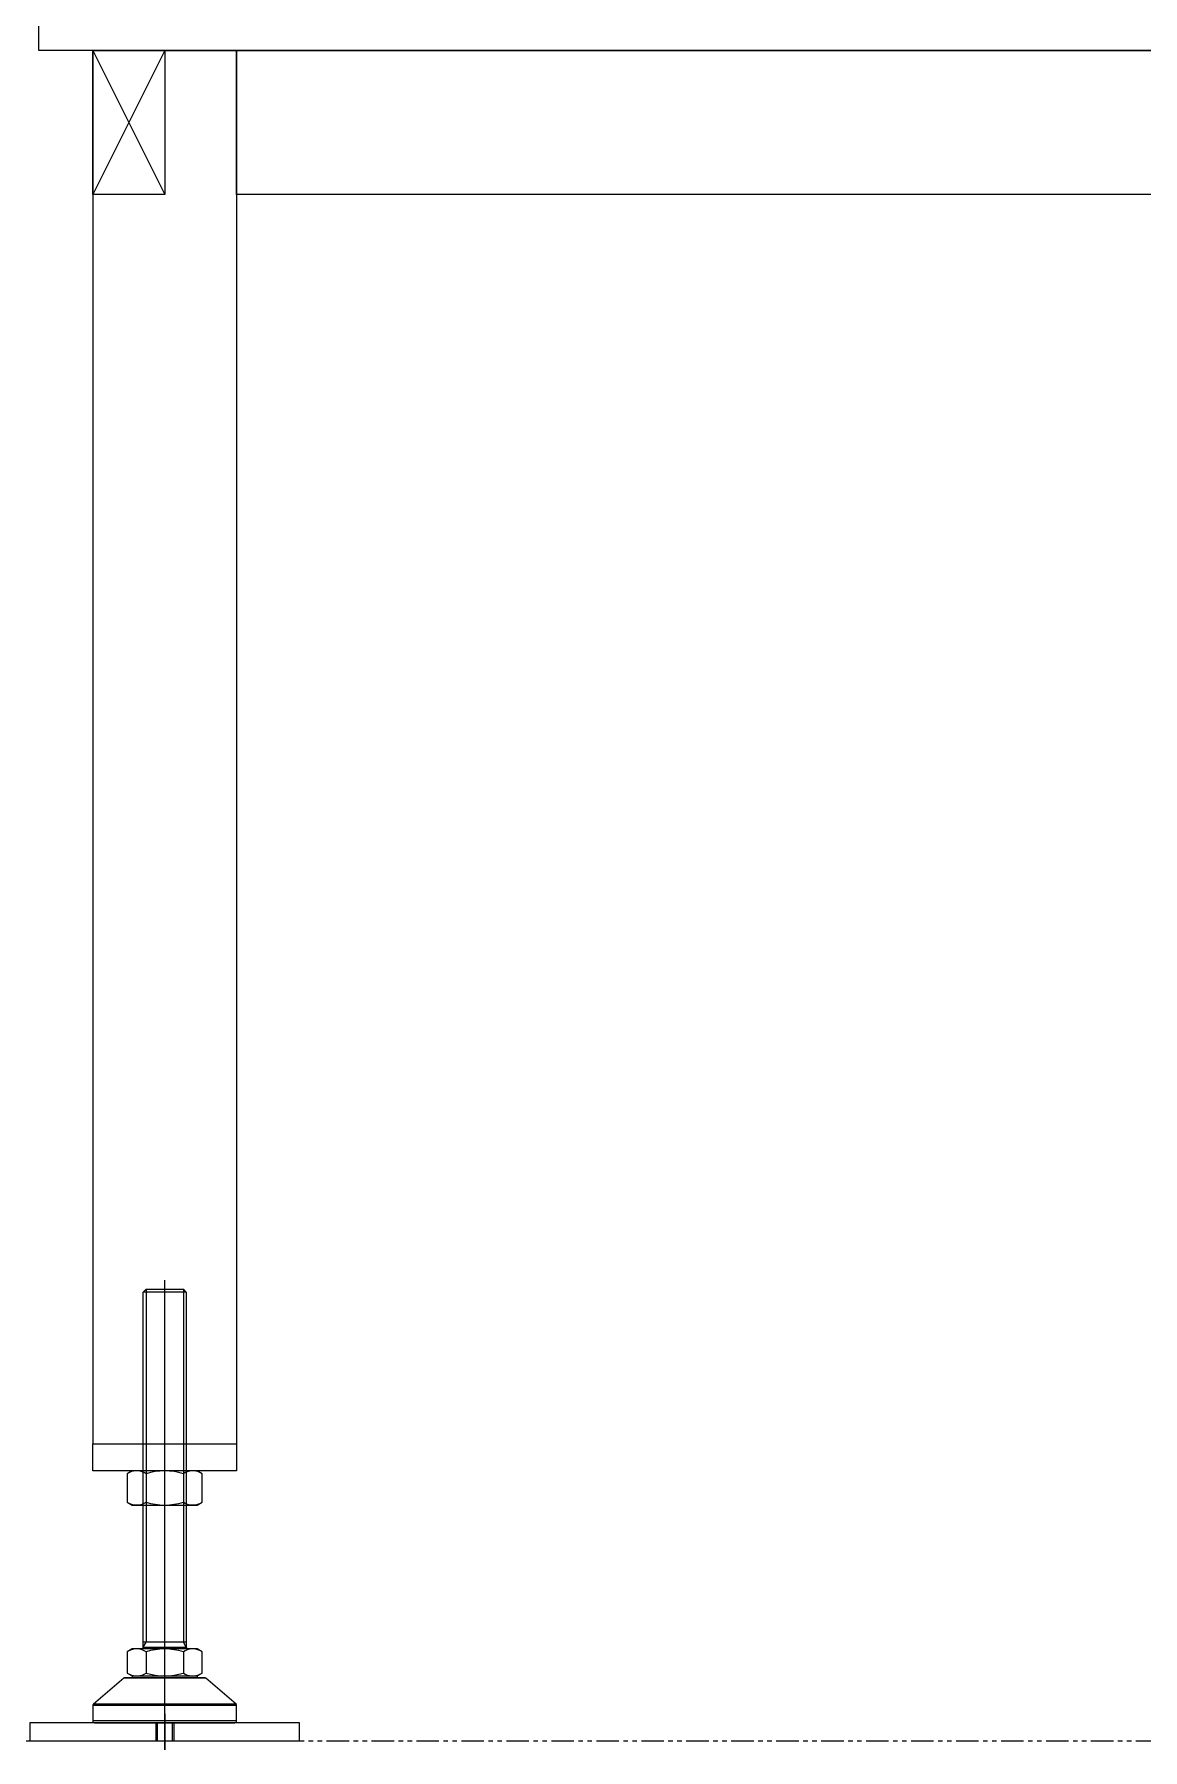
# Model space of a CAD drawing. Header units: inches. Extents: x 0 to 23821, y 0 to 11279.
# Drawn here: x 5025 to 5641, y 6389 to 7343 of the extents above; entities that cross this region are included whole.
import ezdxf

# ---------------------------------------------------------------- set-up
doc = ezdxf.new("R2010")
doc.units = ezdxf.units.IN
doc.header["$LTSCALE"] = 10
doc.header["$MEASUREMENT"] = 0
doc.linetypes.add('PHANTOM', pattern=[2.5, 1.25, -0.25, 0.25, -0.25, 0.25, -0.25])
doc.layers.add('33', color=3, linetype='PHANTOM', lineweight=9)

# ---------------------------------------------------------------- blocks, each defined once
blk = doc.blocks.new('A$C0680ba2b')
at = {"color": 0, "linetype": 'ByBlock', "lineweight": -3}
for p, q in [((-20, 40), (20, -40)), ((20, 40), (-20, -40))]:
    blk.add_line(p, q, dxfattribs=at)
blk.add_lwpolyline([(-20, 40), (20, 40), (20, -40), (-20, -40)], close=True, dxfattribs=at)
blk = doc.blocks.new('A$Cd79cac07')
at = {"color": 0}
for p, q in [((10, 0), (10, 20)), ((2290, 0), (10, 0)), ((40, 0), (40, -774.5)), ((40, 0), (120, 0)), ((120, 0), (120, -774.5)), ((80, -944.5), (80, -683.5)), ((68, -690.12), (69.62, -688.5)), ((92, -690.12), (68, -690.12)), ((69.62, -688.5), (90.38, -688.5)), ((69.62, -688.5), (69.62, -764.5)), ((69.62, -690.12), (69.62, -884.69)), ((90.38, -688.5), (92, -690.12)), ((90.38, -688.5), (90.38, -764.5)), ((90.38, -690.12), (90.38, -884.69)), ((40, -774.5), (120, -774.5)), ((40, -774.5), (120, -774.5)), ((40, -789.5), (40, -774.5)), ((120, -774.5), (120, -789.5)), ((120, -789.5), (40, -789.5)), ((69.61, -791.11), (69.61, -806.89)), ((90.39, -791.11), (90.39, -806.89)), ((92, -884.69), (68, -884.69)), ((68, -887.5), (69.62, -884.69)), ((92, -887.5), (90.38, -884.69)), ((92, -887.7), (68, -887.7)), ((69.61, -890.11), (69.61, -901.89)), ((90.39, -890.11), (90.39, -901.89)), ((102.78, -904.74), (57.22, -904.74)), ((62, -903.5), (62, -904.5)), ((98, -903.5), (98, -904.5)), ((120, -919.96), (40, -919.96)), ((119.65, -919.2), (40.35, -919.2)), ((80, -924.5), (80, -944.5)), ((120, -928.5), (40, -928.5)), ((75, -929.5), (75, -939.5)), ((75.81, -929.5), (75.81, -939.5)), ((84.19, -929.5), (84.19, -939.5)), ((85, -929.5), (85, -939.5))]:
    blk.add_line(p, q, dxfattribs=at)
for points in [[(120, 0), (2180, 0), (2180, -80), (120, -80)], [(98, -789.5), (62, -789.5), (59.22, -791.11), (59.22, -806.89), (62, -808.5), (98, -808.5), (100.78, -806.89), (100.78, -791.11)], [(98, -888.5), (62, -888.5), (59.22, -890.11), (59.22, -901.89), (62, -903.5), (98, -903.5), (100.78, -901.89), (100.78, -890.11)], [(155, -929.5), (5, -929.5), (5, -939.5), (155, -939.5)]]:
    blk.add_lwpolyline(points, close=True, dxfattribs=at)
for points in [[(68, -887.7), (68, -690.12)], [(92, -690.12), (92, -887.7)]]:
    blk.add_lwpolyline(points, dxfattribs=at)
blk.add_lwpolyline([(102.13, -904.5), (57.87, -904.5, 0.179033), (57.22, -904.74), (40.35, -919.2, 0.218944), (40, -919.96), (40, -928.5, 0.414214), (41, -929.5), (119, -929.5, 0.414214), (120, -928.5), (120, -919.96, 0.218944), (119.65, -919.2), (102.78, -904.74, 0.179033)], format="xyb", close=True, dxfattribs=at)
for centre, radius, start, end in [((64.41, -798.7), 9.2, 55.61575, 115.61575), ((80, -823.89), 34.39, 72.41205, 107.58795), ((95.59, -798.7), 9.2, 64.38425, 124.38425), ((64.41, -799.3), 9.2, 244.38425, 304.38425), ((80, -774.11), 34.39, 252.41205, 287.58795), ((95.59, -799.3), 9.2, 235.61575, 295.61575), ((64.41, -897.7), 9.2, 55.61575, 115.61575), ((67.2, -887.7), 0.8, 270, 0), ((80, -922.89), 34.39, 72.41205, 107.58795), ((95.59, -897.7), 9.2, 64.38425, 124.38425), ((92.8, -887.7), 0.8, 180, 270), ((64.41, -894.3), 9.2, 244.38425, 304.38425), ((80, -869.11), 34.39, 252.41205, 287.58795), ((95.59, -894.3), 9.2, 235.61575, 295.61575)]:
    blk.add_arc(centre, radius, start, end, dxfattribs=at)
at = {"color": 0, "linetype": 'ByBlock', "lineweight": -3}
blk.add_blockref('A$C0680ba2b', (60, -40), dxfattribs=at)

msp = doc.modelspace()

# ---------------------------------------------------------------- linework, layer by layer
at = {"layer": '33'}
msp.add_line((1437.14339049, 6394.23973882, -227228.55083111), (8237.14339049, 6394.23973882, -227228.55083111), dxfattribs=at)

# ---------------------------------------------------------------- block references
at = {"color": 252}
msp.add_blockref('A$Cd79cac07', (5017.14339049, 7333.73973882, -227228.55083111), dxfattribs=at)

doc.saveas('drawing.dxf')
